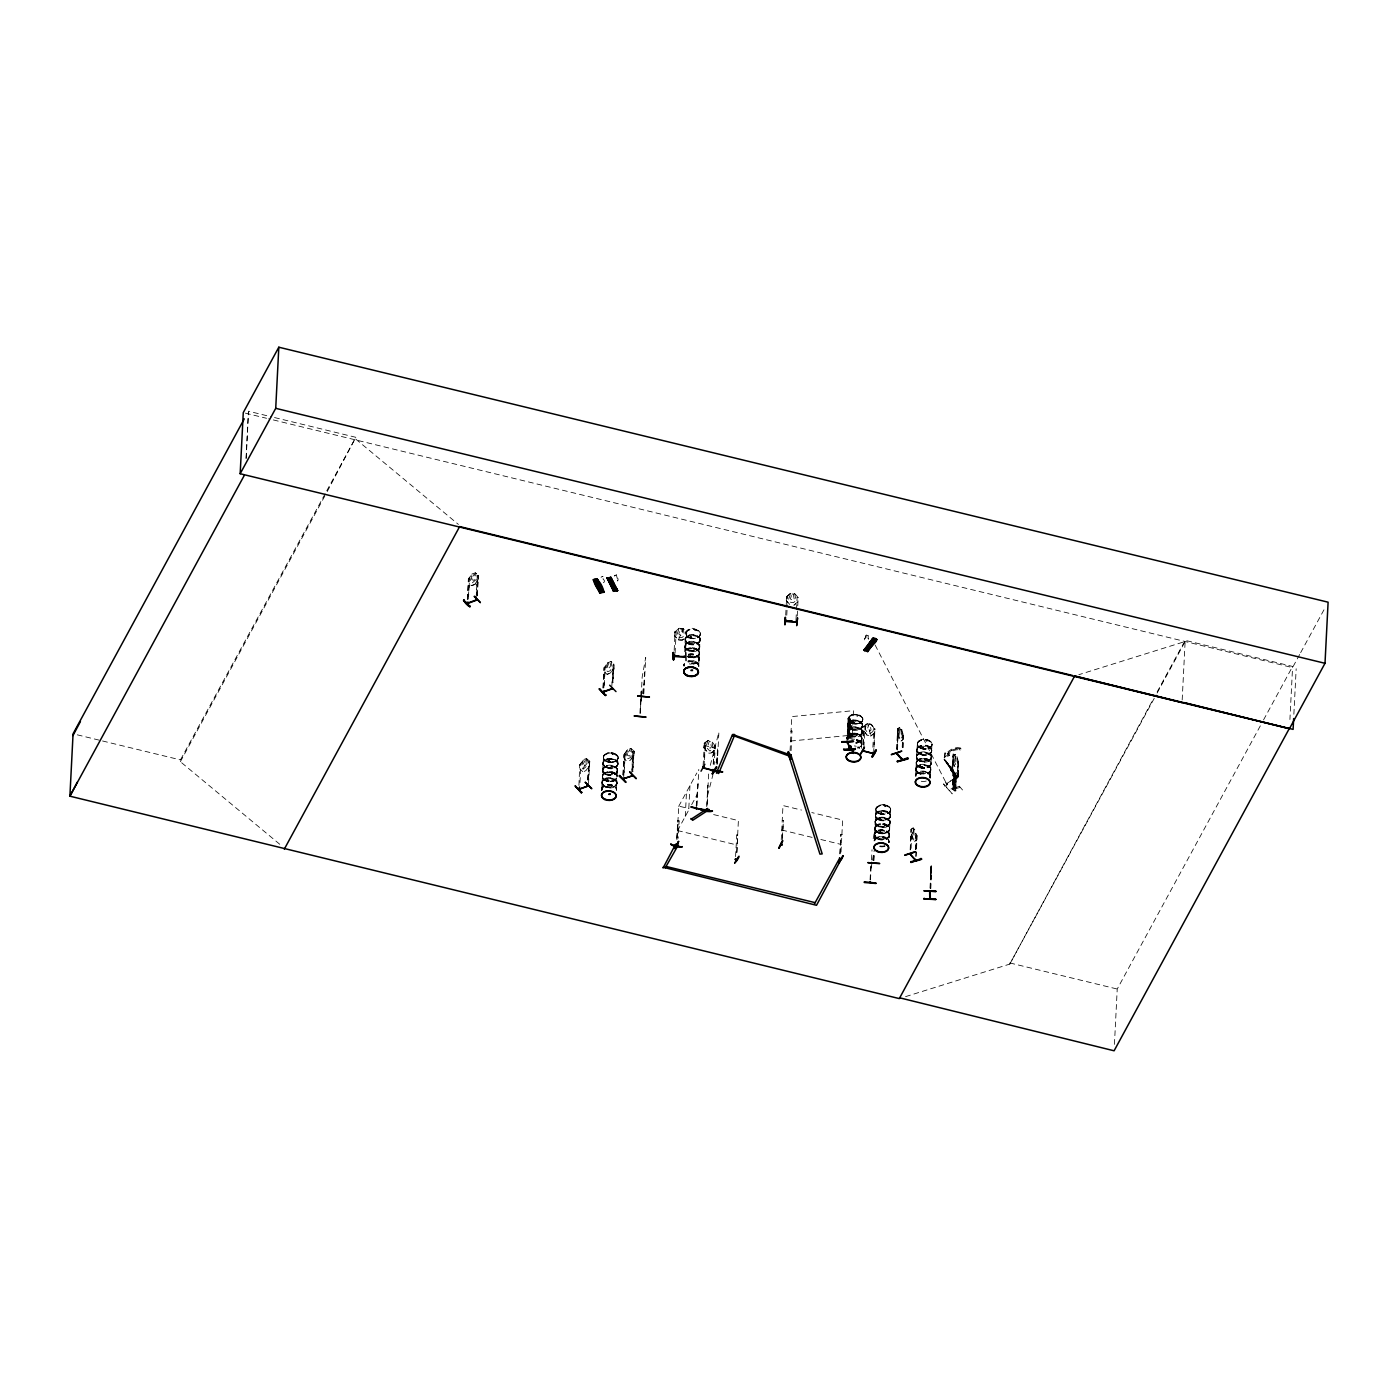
<?xml version="1.0" encoding="UTF-8"?>
<svg xmlns="http://www.w3.org/2000/svg" width="1398" height="1398" viewBox="0 0 1398 1398"><rect width="100%" height="100%" fill="white"/><g stroke="black" fill="none" stroke-linecap="round" stroke-linejoin="round"><path stroke-width="0.75" stroke-dasharray="5 3.75" d="M930.981 873.733L930.841 871.199L930.823 876.074M848.551 721.822L849.372 730.088L850.281 728.55M848.743 717.89L848.271 738.476M850.176 724.094L849.739 738.983M898.058 729.459L897.236 749.922M916.127 835.392L917.158 835.934L916.127 856.31M955.009 778.651L957.403 777.043L956.442 775.838L954.048 777.463L955.009 778.651L957.403 777.043L958.084 761.718L957.857 777.498C961.807 775.436 945.188 762.749 957.298 775.208L958.381 775.174M848.901 723.168L848.778 722.084L848.621 728.603M930.963 873.173L931.243 865.554L930.911 868.298M674.71 635.915L674.902 631.966L679.044 628.279L683.028 628.541L686.768 632.595L686.575 636.474L682.434 640.162L678.449 639.9L674.71 635.845L678.449 639.987L683.028 628.541L686.663 632.28L685.387 632.438M674.902 632.036L679.044 628.279M675.024 632.088L676.195 631.809M675.094 632.001L676.16 631.791L675.024 654.456M678.449 639.987L682.381 639.987L686.575 636.474M680.372 629.013L681.665 629.083L682.748 632.438L681.333 635.601L678.799 633.976L680.372 628.943M683.028 628.453L684.566 635.443L681.857 637.628L679.271 637.505L676.842 635.076L679.096 628.453M930.946 871.933L931.103 867.826M279.74 844.252L180.377 761.683L180.464 759.9L325.734 492.673M246.031 458.544L248.425 411.222L271.596 416.849M246.188 458.177L248.477 412.725M327.219 491.572L355.826 437.312L273.693 417.355M467.334 599.218L468.365 578.842L469.623 578.457L468.243 598.886M467.561 599.445L468.592 579.069L472 574.001L475.39 572.761L478.535 575.417L478.291 579.384L474.866 584.469L471.406 585.622L468.452 582.949M468.47 599.113L469.501 578.737M476.141 598.012L477.277 575.609L478.605 575.504L475.337 572.883L476.701 579.069L472.192 582.966L470.147 581.446L472.122 574.141L468.365 578.842M476.561 594.167L477.522 575.906M477.137 595.653L478.168 575.277M477.365 595.88L478.413 575.504L477.277 575.609M578.929 785.414L579.733 764.828L580.956 764.444L579.611 789.154M587.597 779.839L589.432 761.159L589.624 765.265L586.129 770.385C575.329 777.375 594.133 753.033 583.298 759.953L579.733 764.828M587.824 780.049L588.768 761.805M588.488 779.49L589.432 761.159M588.506 783.789L589.764 761.316M603.569 582.582L603.621 582.686A2.621 1.922 -27.1 0 0 603.272 579.576L602.748 576.5M602.957 687.868L603.988 667.51L605.247 667.126L604.076 687.764M603.185 688.096L604.216 667.72L607.693 662.722L611.083 661.499L614.229 664.155L613.093 682.504M603.866 687.536L605.159 667.178M601.822 788.489L602.101 782.88M602.171 781.744L602.73 770.403M602.8 769.267L603.08 763.658M603.15 762.522L603.639 755.741M602.451 776.659L602.503 775.68M616.99 577.881L616.937 577.793A2.621 1.922 -27.1 0 1 617.304 580.904L617.339 581.009A2.621 1.922 -27.1 0 0 616.99 577.881L616.483 574.805M607.868 779.997L607.711 779.717M611.765 686.68L613.303 664.522M612.184 682.836L613.338 664.207M612.866 682.276L613.792 663.945M608.322 760.739L609.441 761.561M611.538 773.094L612.149 773.898L611.433 773.164M612.743 753.889L613.233 754.605M612.359 754.046L612.883 753.854M601.769 789.625A7.374 4.631 2.9 0 1 608.602 785.501A7.374 4.631 2.9 0 1 616.326 789.451L616.78 783.911A7.374 4.631 2.9 0 0 606.173 779.14A7.374 4.631 2.9 0 0 605.369 787.126A7.374 4.631 2.9 0 0 616.798 783.911M616.85 782.775A7.374 4.631 2.9 0 0 606.243 778.004A7.374 4.631 2.9 0 0 605.421 786.008A7.374 4.631 2.9 0 0 616.85 782.775L617.13 777.375M617.147 776.694L617.409 771.434M617.479 770.298A7.374 4.631 2.9 0 0 606.872 765.527A7.374 4.631 2.9 0 0 606.068 773.531A7.374 4.631 2.9 0 0 617.479 770.298L617.759 764.689A7.374 4.631 2.9 0 0 607.151 759.918A7.374 4.631 2.9 0 0 606.348 767.904A7.374 4.631 2.9 0 0 617.776 764.689M617.829 763.553A7.374 4.631 2.9 0 0 607.204 758.782A7.374 4.631 2.9 0 0 606.4 766.786A7.374 4.631 2.9 0 0 617.829 763.553L618.108 756.79M622.914 774.911L623.945 754.553L625.203 754.169L624.032 774.824M623.124 775.139L624.155 754.78M623.718 776.624L625.116 754.238M631.704 773.723L632.84 751.32L633.958 751.215L632.927 771.591M632.123 769.879L632.84 751.32M632.717 771.364L634.168 751.198L633.871 755.095L630.446 760.163L627.055 761.403L624.015 758.66M639.934 713.312L641.088 691.573L640.406 713.015M640.336 713.347L642.171 677.086L645.701 657.479L643.796 694.072M643.395 694.037L644.53 672.298M674.168 650.332L675.094 631.756M684.705 651.8L685.509 632.56L686.645 632.543M685.509 654.946L686.663 632.28M676.667 838.293L677.873 820.539L679.148 820.958L678.152 838.328M676.894 839.814L678.764 806.104L689.039 808.603M677.279 837.839L678.257 820.643L677.523 821.168M691.311 656.815L690.28 655.749L690.193 656.763M691.171 637.471L690.56 637.925M690.245 637.505L691.346 637.471M685.282 816.415L686.505 791.967M694.649 630.376L695.453 630.743M693.618 649.913L693.425 649.773M688.83 808.027L689.965 785.624M699 660.048L698.72 665.658A7.374 4.631 2.9 0 0 688.113 660.887M699.07 658.912L699.629 647.571M699.699 646.435A7.374 4.631 2.9 0 0 689.092 641.665A7.374 4.631 2.9 0 0 688.288 649.668A7.374 4.631 2.9 0 0 699.699 646.435L699.979 640.826M700.049 639.69A7.374 4.631 2.9 0 0 689.424 634.919A7.374 4.631 2.9 0 0 688.62 642.923A7.374 4.631 2.9 0 0 700.049 639.69L700.293 634.045M696.204 806.227L698.021 784.278L697.287 784.82M696.588 806.314L697.637 784.191M696.938 805.702L698.773 769.424M715.304 746.2L711.792 741.394L707.965 740.521L704.103 743.386L703.858 747.353L707.388 752.159C710.848 756.545 720.704 744.959 711.145 752.91M703.089 765.859L704.347 743.212L705.361 743.474L704.435 761.805M704.085 766.121L705.169 743.439M706.724 806.629L707.807 785.222L707.248 804.549M707.056 805.196L708.786 771.084M713.207 764.252L714.238 746.06M713.347 764.007L714.273 745.676L715.269 745.92L714.221 764.496M716.79 762.679L717.541 747.685M716.859 764.164L717.733 747.021M717.261 764.217L718.887 732.237L709.852 766.995M735.558 856.607L736.763 834.956L737.777 835.2L736.903 852.343M736.781 852.57L738.389 820.591L711.669 814.108M786.41 600.668L790.08 604.827L786.288 600.703L786.48 596.824M785.711 615.19L786.026 609.091M786.113 607.047L786.655 596.596L787.756 596.684L787.389 603.045M786.777 615.277L787.319 604.827M781.255 839.691L782.985 805.563L801.508 810.071M782.373 837.804L783.387 820.434L782.233 820.416L783.247 820.661M782.408 839.691L783.387 820.434M796.004 619.751L796.406 611.608M796.511 609.563L797.122 597.348L798.188 597.75M790.062 750.726L791.792 716.597L853.496 710.656L851.906 740.241M797.244 616.011L797.681 607.606M797.751 605.823L798.188 597.418M791.111 750.621L792.002 731.102L790.953 731.189L792.002 731.102M839.901 853.933L840.88 834.658L842.015 834.676L840.88 834.658M840.023 853.689L841.002 834.414M841.019 852.046L842.627 820.067L811.784 812.57M846.873 743.317L847.433 731.958M847.485 730.839L847.782 725.212M847.852 724.094L848.149 718.432M847.607 739.874L849.495 715.933L848.778 718.188M848.009 739.857L848.586 717.349L849.18 733.967L849.949 732.447M849.582 738.319L850.211 723.832M850.141 738.948L850.299 724.059M851.033 738.459L851.609 725.352L852.728 725.51L851.609 725.352M856.1 735.121L856.065 735.47M856.817 716.091L857.673 716.3M865.956 635.513L865.834 637.715A2.621 1.87 37.3 0 0 865.187 640.756L865.117 640.843A2.621 1.87 37.3 0 1 865.764 637.803L865.886 635.601M861.343 748.279L861.483 745.484M861.552 744.348L862.112 732.989A7.374 4.631 2.9 0 0 851.504 728.218A7.374 4.631 2.9 0 0 850.7 736.222A7.374 4.631 2.9 0 0 862.129 733.006M862.182 731.87A7.374 4.631 2.9 0 0 851.574 727.1A7.374 4.631 2.9 0 0 850.753 735.086A7.374 4.631 2.9 0 0 862.182 731.87L862.444 726.244A7.374 4.631 2.9 0 0 851.854 721.473A7.374 4.631 2.9 0 0 851.05 729.476A7.374 4.631 2.9 0 0 862.461 726.261M862.531 725.125A7.374 4.631 2.9 0 0 851.906 720.354A7.374 4.631 2.9 0 0 851.102 728.341A7.374 4.631 2.9 0 0 862.531 725.125L862.776 719.463A7.374 4.648 2.9 0 0 852.186 714.71L847.957 718.502L849.827 722.084M862.968 744.767L863.719 726.366L867.634 723.413L871.408 724.339L874.903 729.214L873.68 751.547M868.63 639.061A2.621 1.87 37.3 0 0 868.141 638.571L868.193 635.723M863.108 744.54L864.034 726.191L865.03 726.453L863.772 749.101M872.876 747.231L873.785 728.935L874.938 729.144L873.715 728.62M874.03 747.231L874.956 728.9M870.08 879.831L871.024 862.374M870.482 879.884L871.391 861.954M871.496 859.91L872.02 849.722M874.659 833.767L875.218 822.426M875.27 821.29L875.55 815.681M875.637 814.545L875.934 808.9M873.54 860.574L873.925 853.811M873.942 860.609L874.344 853.846M875.026 840.303L875.847 824.016L872.684 841.648M880.251 832.614L881.561 832.719M880.6 813.671L881.526 812.465L881.596 813.688M884.969 806.768L885.808 806.331M884.532 825.239L884.34 825.799M885.511 806.069L884.532 806.349M889.285 835.934A7.374 4.631 2.9 0 1 877.857 839.167A7.374 4.631 2.9 0 1 878.66 831.163A7.374 4.631 2.9 0 1 889.285 835.934L888.971 841.561L888.866 840.443M889.338 834.816A7.374 4.631 2.9 0 0 878.713 830.028A7.374 4.631 2.9 0 0 877.909 838.031A7.374 4.631 2.9 0 0 889.338 834.816L889.897 823.457A7.374 4.631 2.9 0 0 879.29 818.686A7.374 4.631 2.9 0 0 878.486 826.69A7.374 4.631 2.9 0 0 889.914 823.457M889.967 822.339A7.374 4.631 2.9 0 0 879.342 817.55A7.374 4.631 2.9 0 0 878.538 825.554A7.374 4.631 2.9 0 0 889.967 822.339L890.229 816.712M875.742 808.97L879.919 805.126A7.374 4.648 2.9 0 1 890.613 809.949L890.316 815.593A7.374 4.631 2.9 0 1 878.888 818.809A7.374 4.631 2.9 0 1 879.692 810.805A7.374 4.631 2.9 0 1 890.316 815.593L890.177 814.475M897.429 732.779L897.551 728.865L899.788 727.187L903.44 735.54L901.727 729.441L902.182 737.358L900.801 738.196L898.425 732.989M896.712 749.311L897.551 728.865L899.788 727.187L901.57 729.546M897.062 749.206L897.621 728.97M897.586 749.8L898.093 728.83M902.217 747.109L902.793 734.684M902.741 747.703L903.353 735.488M903.091 747.598L903.195 734.771M910.168 849.879L911.112 829.398C915.97 824.628 908.525 837.367 914.24 838.765L915.62 837.926L915.777 835.008L915.026 830.115L913.121 827.791L917.158 835.934M910.517 849.774L911.077 829.538L913.226 827.738M911.146 848.341L911.548 829.398M915.655 775.156L915.952 769.547M916.022 768.411L916.581 757.069M916.634 755.934L916.913 750.324M916.983 749.188L917.507 742.425C920.758 737.917 929.425 738.371 931.924 743.421M915.568 849.704L916.249 835.253M915.935 849.6L916.651 835.34M915.777 856.415L916.092 850.316M916.197 848.271L916.214 835.183M923.711 748.175L922.033 747.511L923.431 747.458M926.105 760.495L925.074 760.512M926.053 741.289L927.189 741.08M925.825 760.495L924.917 760.215M926.577 740.468L926.28 740.591M930.334 776.187L930.631 770.578M930.701 769.459A7.374 4.631 2.9 0 0 920.076 764.671A7.374 4.631 2.9 0 0 919.272 772.675A7.374 4.631 2.9 0 0 930.701 769.459L931.26 758.1A7.374 4.631 2.9 0 0 920.653 753.33A7.374 4.631 2.9 0 0 919.849 761.316A7.374 4.631 2.9 0 0 931.278 758.1M931.33 756.965A7.374 4.631 2.9 0 0 920.705 752.194A7.374 4.631 2.9 0 0 919.901 760.197A7.374 4.631 2.9 0 0 931.33 756.965L931.592 751.355A7.374 4.631 2.9 0 0 921.002 746.584A7.374 4.631 2.9 0 0 920.181 754.571A7.374 4.631 2.9 0 0 931.61 751.355M931.924 744.575L931.662 750.219A7.374 4.631 2.9 0 1 920.251 753.452A7.374 4.631 2.9 0 1 921.055 745.449A7.374 4.631 2.9 0 1 931.662 750.219L931.54 749.118M930.386 888.621L931.12 865.554L930.649 877.193M930.002 888.114L931.243 865.554M930.404 888.132L931.016 866.952M930.806 888.639L931.505 873.698M946.271 787.144L952.23 793.872L946.359 786.742M952.422 784.732L953.104 773.077L954.589 773.444L953.104 773.077M952.58 784.593L953.121 773.234M952.842 785.187L953.698 773.741M952.982 789.084L953.803 772.832L954.467 773.461M953.453 784.4L954.152 772.902M953.785 788.629L954.554 773.356M954.485 784.785L955.061 775.034L956.022 774.807L955.865 788.769M954.642 784.645L954.939 775.121L956.547 775.401M954.799 789.031L955.079 775.208M954.974 789.066L955.883 774.772L955.323 788.262M955.655 790.814L956.512 775.313M950.972 788.996L959.203 786.288L955.009 788M959.884 787.511L951.671 789.748M962.54 789.975L957.071 783.614M905.555 996.634L1009.775 964.096L1153.035 699.524M1114.433 1044.393L1117.229 989.033L1262.516 721.805M1182.184 699.926L1185.189 640.354L1292.608 666.444L1289.917 719.533M1293.866 714.238L1296.173 668.786M953.611 760.075L956.057 765.265L957.473 764.444L956.879 756.65L954.904 754.326L952.737 755.969L952.073 771.154M952.44 768.533C952.789 786.27 954.17 725.44 952.388 771.451C927.468 735.61 968.325 792.963 946.621 763.238M952.562 771.486L953.366 756.72M952.44 770.787L958.154 777.305L957.98 761.805M958.434 761.735L958.242 777.271M930.911 869.504L931.103 867.022M786.655 596.596L790.604 593.224L794.606 593.503L798.328 597.645M787.703 596.929L786.637 596.859M793.243 594.01L794.221 599.183L792.893 600.598L790.377 598.921L791.95 593.923M794.606 593.503L796.126 600.528L793.417 602.66L790.831 602.468L788.402 599.987L790.656 593.399M798.171 597.68L797.07 597.348M589.641 761.386L588.855 761.491M849.669 717.401L848.708 722.574M848.988 723.762L849.355 721.281M930.911 878.311L930.561 879.709L930.911 878.189M640.931 701.534L641.997 695.645M642.346 693.688L644.461 681.927M871.094 868.053L872.142 862.182M872.492 860.224L874.606 848.464M848.901 718.694L849.512 716.073M614.963 575.242L614.561 576.028M947.564 753.802L949.661 755.217L944.699 758.048L945.031 752.806L947.162 754.186L948.054 753.173A10.992 7.112 -35.8 0 1 960.024 748.612L961.055 748.944L959.22 749.835A9.419 6.099 -35.8 0 0 948.176 754.64L947.564 753.802A9.419 6.099 -35.8 0 1 958.609 748.996L960.111 750.114M944.699 758.048L945.031 752.806M707.563 795.514L712.858 775.069M716.056 762.801L717.646 756.668M947.25 784.75L945.1 786.218L943.44 783.824L945.607 782.303L947.25 784.75L946.376 783.142M945.607 782.303L946.481 783.911M945.1 786.218L943.528 783.789M848.638 728.585L848.936 722.836M602.957 762.976L603.482 761.508M602.853 771.504L602.992 768.533M602.625 769.739L603.132 768.253M602.678 774.684L602.416 777.428L604.163 779.735M608.619 761.875L607.973 760.861M601.979 782.216L602.503 780.731M612.114 754.518L612.516 754.605M610.052 761.456L609.231 760.634M601.647 789.101L601.769 790.342L602.154 787.476M607.116 779.927L607.239 779.857M611.52 773.426L612.254 773.828M604.565 754.64L607.448 753.085A7.374 4.648 2.9 0 1 618.126 757.926L617.007 760.372M617.427 765.702L617.951 764.217A7.462 4.701 2.9 0 0 607.134 759.464A7.462 4.701 2.9 0 0 606.313 767.572A7.462 4.701 2.9 0 0 617.899 764.304M617.095 772.447L616.798 768.253M616.448 784.925L616.833 783.754M616.588 784.645L616.972 783.457A7.462 4.701 2.9 0 0 606.155 778.686A7.462 4.701 2.9 0 0 605.334 786.794A7.462 4.701 2.9 0 0 616.92 783.527M685.177 639.113L685.702 637.645M685.352 644.391L685.072 647.641M690.332 637.785L690.315 636.841M691.958 637.418L690.612 637.086M691.661 636.632C681.63 642.993 685.579 618.493 700.311 632.875M683.867 665.081L684.373 663.613M689.371 657.008L689.93 655.854M691.031 656.309L689.965 656.938M699.647 641.839L700.171 640.354A7.462 4.701 2.9 0 0 689.354 635.601A7.462 4.701 2.9 0 0 688.532 643.709A7.462 4.701 2.9 0 0 700.118 640.441M699.315 648.585L699.017 644.391M698.668 661.062L699.192 659.594M847.66 724.548L848.167 723.063L847.817 724.251M847.31 731.294L847.835 729.808M846.996 737.462L847.38 736.257L846.978 737.725M853.462 722.871L852.658 723.046M854.335 722.941L853.846 722.958M856.555 734.597L857.061 735.191M862.479 726.086L862.112 727.257L862.653 725.789A7.462 4.701 2.9 0 0 851.819 721.036A7.462 4.701 2.9 0 0 851.015 729.127A7.462 4.701 2.9 0 0 862.583 725.877M861.78 734.02L862.286 732.535L861.919 733.74M862.007 738.581L860.731 741.167L855.96 743.037M861.151 746.497L861.675 745.012M875.445 815.017L875.952 813.531M875.48 820.556L875.096 821.762L875.62 820.276M874.764 828.193L875.165 826.725M880.321 813.147L882.592 813.304M874.466 834.239L874.991 832.754M874.641 839.499L874.117 840.984A7.462 4.701 2.9 0 1 882.103 836.755A7.462 4.701 2.9 0 1 889.076 841.946M890.736 810.089L888.184 813.304L880.845 814.003M889.914 817.743L890.421 816.257A7.462 4.701 2.9 0 0 879.604 811.487A7.462 4.701 2.9 0 0 878.8 819.595A7.462 4.701 2.9 0 0 890.369 816.327M889.565 824.471L890.089 823.003A7.462 4.701 2.9 0 0 879.272 818.232A7.462 4.701 2.9 0 0 878.451 826.34A7.462 4.701 2.9 0 0 890.037 823.072M889.775 829.049L888.516 831.618M917.49 742.408C915.41 750.481 932.571 751.582 931.942 743.456M888.936 836.965L889.303 835.777M889.076 836.686L889.46 835.48A7.462 4.701 2.9 0 0 878.643 830.709A7.462 4.701 2.9 0 0 877.822 838.817A7.462 4.701 2.9 0 0 889.408 835.55M916.791 749.66L917.315 748.175M916.843 755.2L916.459 756.405L916.983 754.92M916.127 762.836L916.529 761.351M921.946 747.371L921.964 748.314M915.83 768.883L916.337 767.397L915.987 768.585M915.48 775.628L916.005 774.143M930.753 764.916C928.482 771.189 917.385 764.846 922.593 767.659M922.505 767.275L921.789 767.659M925.354 760.634L926.175 760.407M931.278 752.369L931.784 750.901M930.928 759.114L931.208 755.864M931.138 763.692C929.565 769.931 918.416 769.616 916.302 763.885M930.299 771.591L930.666 770.42M930.439 771.329L930.823 770.123M913.75 829.154L912.859 833.435L914.047 836.406L913.873 829.119M915.515 775.89A7.462 4.701 2.9 0 1 924.41 771.853A7.462 4.701 2.9 0 1 930.037 778.127L929.67 774.143M930.089 778.057L930.474 776.869M955.568 755.706L954.642 759.953L955.848 762.924L955.673 755.671M585.57 759.778L583.211 763.92L584.154 766.698L586.374 764.391L585.5 759.708M608.829 662.897L607.536 666.619L608.497 669.415L610.821 665.431L609.912 662.512L608.759 662.827M952.16 770.56L950.116 766.296L957.42 778.004L950.535 769.844L951.479 770.071M951.496 771.416L957.368 777.935M956.249 775.488L955.481 775.663M944.733 760.425L951.024 766.733L950.046 766.191M944.821 760.512L950.78 768.253L946.568 761.735M849.215 728.603L849.547 722.102L850.159 728.673M583.298 759.953L581.463 767.432L583.49 768.917L587.946 764.968L588.104 762.067L586.671 758.904L583.35 760.04M898.565 730.071L899.805 727.309M953.768 757.174L955.026 754.291M614.666 575.854L616.238 574.858M326.783 490.768L355.826 437.312M180.377 761.683L326.171 493.494M678.659 806.401L696.816 773.024M677.436 830.849L688.725 810.071M691.661 804.671L697.532 793.872M1157.177 691.888L1185.189 640.354M1009.775 964.096L1156.076 694.946M1157.125 693.041L1185.137 641.49L1078.837 674.692M1263.547 719.9L1292.608 666.444M1299.651 654.509L1292.538 667.597L268.643 418.788M1300.664 652.639L1325.059 607.798M704.347 743.212L705.361 743.474M714.273 745.676L715.269 745.92M678.135 820.713L679.148 820.958M736.763 834.956L737.777 835.2M870.08 724.706L868.857 724.409L867.372 729.109L869.748 731.224L871.024 730.018L870.133 724.636M867.005 735.103L863.475 730.315L867.005 735.103L870.832 735.977L867.599 723.482L863.667 726.436M874.589 733.024L870.779 736.047M848.918 727.502L849.18 719.83L850.299 728.673M848.481 731.399L849.058 733.967L849.967 732.552M704.103 743.386L708.07 740.573M703.98 747.353L707.388 752.159M708.017 740.451L705.868 746.899L709.904 751.093L713.172 748.734L711.792 741.394M710.446 741.761L709.24 741.447L707.738 746.148L710.114 748.279L711.39 747.074L710.499 741.691M579.978 765.143L583.42 760.11M474.796 584.399L478.221 579.314M607.099 674.36L610.367 672.962L614.019 668.034L610.489 673.12L607.029 674.29L604.058 671.617M624.102 754.85L627.562 749.695L631.022 748.542L632.28 754.78L629.956 757.891L627.772 758.677L625.71 757.157L627.685 749.852L630.952 748.472L634.168 751.198M868.141 638.571L868.21 638.484A2.621 1.87 37.3 0 1 868.682 638.973M690.105 637.069L691.049 636.737M603.656 755.706L604.513 754.623M607.885 760.931L609.039 760.599M609.93 761.63L609.213 760.477M602.695 774.667L604.862 772.675M602.678 774.929L603.569 773.601M687.921 656.711A7.374 4.648 2.9 0 0 698.144 655.732L699.507 653.146L698.249 655.732M608.951 780.853L607.938 781.133M854.807 722.853L852.588 722.504L853.898 723.482M847.398 736.222L848.254 735.138M847.38 736.501C850.403 731.766 857.708 732.639 861.203 736.327M848.761 721.001C852.151 725.335 863.108 725.108 862.811 718.362M860.714 741.132L861.605 739.804M876.162 807.764L877.018 806.681M916.529 761.613L917.403 760.25M880.827 813.811L880.88 812.657M875.183 826.69L876.039 825.606M875.165 826.969L876.022 825.886M880.146 831.688L879.622 832.893M888.516 831.356L889.39 830.272M959.517 749.276L960.461 748.105L961.055 748.944M601.07 577.269L602.189 576.57M953.104 769.284L952.09 768.655L952.685 769.319M852.728 722.329L853.444 723.185M920.967 766.593L922.872 766.803M786.48 596.894L790.604 593.224M793.942 605.107L798.136 601.612L793.994 605.212M901.028 741.097L903.178 739.315L901.028 741.097L897.359 732.744M952.545 771.766L944.926 760.442L945.782 760.792M945.922 761.001L949.539 766.034M951.112 770.42L950.588 769.966M956.337 776.362L951.496 770.945L957.682 777.375M957.158 777.008L955.795 775.68M874.624 732.954L870.744 735.907L867.11 734.946M952.789 756.073L955.044 754.431M686.785 630.778L689.668 629.257M687.938 656.221A7.374 4.648 2.9 0 0 698.161 655.243A7.374 4.648 2.9 0 0 696.117 648.724A7.374 4.648 2.9 0 0 685.894 649.721L692.499 647.816L698.738 650.909M685.806 650L690.542 648.113L697.619 649.825M691.119 656.85L690.158 657.27M698.231 655.47L693.478 657.619L687.868 656.745M616.955 760.372C613.006 763.71 604.058 762.906 603.254 756.965M603.587 773.863C607.309 770.368 615.12 770.91 617.147 775.96A7.374 4.648 2.9 0 0 605.946 772.535A7.374 4.648 2.9 0 0 605.194 780.119A7.374 4.648 2.9 0 0 616.78 778.319L613.11 780.87L606.959 780.416M860.382 722.818L861.657 721.927M860.714 740.888L855.96 742.775M917.42 760.529C920.967 756.93 929.058 757.611 930.963 762.644M882.348 813.531L880.757 813.129M876.074 825.606C880.093 822.251 889.268 823.072 889.74 829.276A7.374 4.648 2.9 0 1 878.189 832.404L875.567 830.447M876.074 825.886L878.958 824.348L884.654 824.278M879.971 831.758L880.443 832.911M888.499 831.356C884.637 834.589 876.948 834.431 874.938 829.241M888.464 831.618L883.746 833.505M946.603 783.754L954.677 778.249M944.104 757.227L949.067 754.396M696.955 656.361L689.284 656.728M849.547 734.509L856.869 733.845M918.696 759.621L924.113 758.625L930.352 761.438M879.726 831.897L880.897 831.793M579.96 765.056L580.817 764.828M468.592 579.069L469.588 578.51M611.013 661.429L612.324 667.737L610 670.83L607.815 671.634L605.771 670.114C609.965 654.369 605.456 666.933 605.212 667.161M956.983 756.615L958.661 762.679M954.275 765.912L952.632 759.796L954.275 765.912L956.389 768.131L958.399 766.436M866.271 634.989L868.123 635.81M898.617 729.441L897.743 728.952M900.924 729.319L901.291 735.051L899.98 735.103C899.159 734.072 899.106 727.17 901.046 729.284M899.071 738.843L897.533 732.744M911.007 829.433L912.073 830.01M912.684 839.307L910.919 833.278L914.589 841.631L916.686 839.988L914.554 841.491M612.219 762.225L614.072 761.875M853.829 723.168L854.72 722.556M856.922 723.78L858.774 723.448M606.47 772.308L613.932 772.832L617.112 775.977M790.552 741.045L852.256 735.103M602.136 576.465L603.045 576.71M848.743 721.595L849.407 727.117L849.372 715.951M617.462 755.567L618.091 756.737L613.145 753.015L607.448 753.085A7.374 4.648 2.9 0 0 606.68 761.141A7.374 4.648 2.9 0 0 618.126 757.926M921.771 767.817L922.488 766.611M607.781 779.717L609.021 780.136M883.746 833.243L879.884 832.963M930.666 877.123L930.684 879.709M791.95 593.993L793.225 594.08M690.595 638.117C694.247 639.166 701.062 637.855 700.328 632.927M853.724 722.154L854.702 722.469M922.872 747.266L923.274 747.161M922.226 748.629L924.13 748.909M924.113 758.363L926.018 758.922M611.241 752.753L613.145 753.05M880.74 831.88L879.849 833.033M245.384 413.144L266.529 418.282M781.762 830.01L812.605 837.507M820.836 839.499L841.386 844.497M677.523 830.552L737.165 845.039M77.274 734.824L100.446 740.451M102.543 740.975L180.464 759.9M1009.828 962.942L1117.229 989.033M863.894 726.436L864.785 726.715M703.963 745.414L715.164 748.227M960.391 748.087L959.412 747.79A10.992 7.112 -35.8 0 0 947.46 752.351L947.128 754.221L945.642 753.627M687.868 656.483L689.861 657.235M856.887 733.531L860.12 734.981L861.815 737.532A7.374 4.648 2.9 0 1 855.943 742.792M922.226 766.751L921.631 767.205M919.5 767.013L921.474 767.764M881.09 813.898L877.629 812.57L875.742 809.005M884.672 824.016L888.988 826.795M880.111 833.121L878.136 832.369A7.374 4.648 2.9 0 1 878.993 824.383A7.374 4.648 2.9 0 1 889.635 829.171L889.635 827.773M605.649 780.346L607.641 781.098M948.176 754.64L949.661 755.217M928.726 740.311L931.295 742.233M849.862 722.067L851.33 722.923M919.5 767.257L916.913 765.073M890.753 810.054C890.316 805.143 883.868 804.06 879.919 805.126A7.374 4.648 2.9 0 0 879.167 813.182A7.374 4.648 2.9 0 0 890.613 809.949M355.739 439.094L458.422 524.425M586.653 758.677L589.834 761.386M582.774 771.644L579.786 768.952M888.848 806.541L889.949 807.59M698.598 630.638L699.682 631.704M603.08 778.406C606.33 782.461 613.67 782.723 616.885 778.511A7.374 4.648 2.9 0 1 605.177 780.346A7.374 4.648 2.9 0 1 605.946 772.762A7.374 4.648 2.9 0 1 617.007 776.152M474.866 584.469L471.528 585.57M633.976 755.077L630.323 760.023M627.562 749.695L623.945 754.553M944.961 759.796L949.749 765.877M946.376 762.067L951.252 768.917L946.306 761.91M954.589 778.214L946.586 783.719M956.756 775.96L957.77 777.62M950.483 766.121L957.752 777.76M945.258 760.197L951.933 770.892M930.981 748.175L931.802 750.743M930.649 754.92L931.295 756.143M930.02 767.397L930.666 768.62M916.948 751.163L917.595 752.369M916.616 757.908L917.263 759.114M915.987 770.385L916.634 771.591M862.793 718.31L859.595 715.182L852.133 714.658A7.374 4.648 2.9 0 0 851.382 722.714A7.374 4.648 2.9 0 0 862.828 719.481M861.85 723.081L862.496 724.286M861.5 729.826L862.147 731.032M860.871 742.303L861.692 744.854L861.43 743.229M847.817 726.051L848.464 727.257M847.468 732.797L848.114 734.002M889.635 813.549L890.439 816.1A7.462 4.701 2.9 0 1 878.818 819.245A7.462 4.701 2.9 0 1 879.622 811.137A7.462 4.701 2.9 0 1 890.386 815.978M889.285 820.294L889.932 821.5M888.656 832.771L889.303 833.977M888.307 839.516L889.128 842.068M875.602 816.519L876.231 817.725M875.253 823.265L875.899 824.471M874.624 835.742L875.27 836.948M699.367 637.645L700.014 638.851M698.738 650.629L699.332 652.115M698.388 656.868L699.035 658.074M698.056 663.613L698.703 664.819M685.335 640.634L685.981 641.839M684.985 647.361L685.632 648.585M617.147 761.508L617.794 762.714M616.169 780.731L616.815 781.936M603.429 758.258L604.058 759.446M615.836 787.476L616.483 788.682M603.115 764.496L603.761 765.702M602.765 771.242L603.412 772.447M602.451 777.218L603.08 778.669M602.136 783.719L602.783 784.925M875.131 645.037L945.974 782.618M850.7 724.024L849.967 718.45M849.04 719.83L849.32 731.538L848.551 725.475M930.998 762.417L931.138 763.92M930.561 768.341L930.823 769.966M930.229 775.086L930.352 776.292M916.791 749.8L917.053 751.442M916.581 756.965L916.721 758.17L916.441 756.545M916.127 762.592L916.284 764.094M915.935 769.442L916.074 770.665M915.812 769.022L915.935 770.263M889.844 821.22L890.107 822.845M889.215 833.697L889.478 835.322A7.462 4.701 2.9 0 1 877.839 838.468A7.462 4.701 2.9 0 1 878.66 830.36A7.462 4.701 2.9 0 1 889.425 835.218M875.428 815.174L875.69 816.799M875.078 821.902L875.34 823.544M874.781 827.948L874.921 829.468M874.711 836.021L874.589 834.798L874.292 840.513A7.374 4.631 2.9 0 1 883.064 836.528A7.374 4.631 2.9 0 1 888.621 842.732M862.391 724.007L862.653 725.632M874.449 834.396L874.589 835.637M862.059 730.752L862.321 732.377M861.85 737.305L861.989 738.826M847.642 724.706L847.904 726.331M847.433 731.853L847.555 733.076M847.293 731.451L847.433 732.692M846.996 737.497L847.136 739M699.926 638.589L700.188 640.214M699.577 645.317L699.716 646.54M699.384 651.887L699.507 653.39M698.948 657.811L699.21 659.437M698.598 664.557L698.86 666.182M685.422 640.896L685.177 639.27L685.3 640.511M617.706 762.452L617.968 764.077M617.357 769.197L617.497 770.403M616.728 781.674L616.99 783.299M616.378 788.42L616.64 790.045M603.202 764.758L602.957 763.133L603.08 764.374M602.293 775.925L602.451 777.428M601.961 782.356L602.223 783.981M850.089 718.45L850.491 724.793M848.202 725.108L848.586 731.451M849.093 721.595L849.407 724.741L849.739 718.222M848.901 725.475L849.023 727.799M616.745 777.865A7.322 4.613 2.9 0 1 605.247 779.647A7.322 4.613 2.9 0 1 605.998 772.133A7.322 4.613 2.9 0 1 616.99 775.488M616.693 778.861A7.322 4.613 2.9 0 1 605.194 780.643A7.322 4.613 2.9 0 1 605.963 773.129A7.322 4.613 2.9 0 1 616.937 776.484M610.559 794.728A7.374 4.631 2.9 0 1 608.637 794.746M610.594 794.396A7.462 4.701 2.9 0 1 608.654 794.431M601.804 790.447A7.462 4.701 2.9 0 1 608.619 785.029A7.462 4.701 2.9 0 1 616.57 790.272M610.611 794.064A7.462 4.701 2.9 0 1 608.672 794.081M601.822 790.097A7.462 4.701 2.9 0 1 608.637 784.697A7.462 4.701 2.9 0 1 616.588 789.922M610.611 793.592A7.374 4.631 2.9 0 1 608.707 793.627M601.944 789.695A7.374 4.631 2.9 0 1 608.672 784.365A7.374 4.631 2.9 0 1 616.518 789.521M847.258 738.878A7.374 4.648 2.9 0 1 853.042 733.583A7.374 4.648 2.9 0 1 861.727 737.497M847.957 739.594A7.322 4.613 2.9 0 1 851.854 733.373A7.322 4.613 2.9 0 1 861.535 736.659A7.322 4.613 2.9 0 1 855.96 742.303M847.293 739.437A7.322 4.613 2.9 0 1 853.025 734.177A7.322 4.613 2.9 0 1 861.64 738.057A7.322 4.613 2.9 0 1 855.908 743.317M847.24 739.105A7.374 4.648 2.9 0 1 853.025 733.81A7.374 4.648 2.9 0 1 861.71 737.725A7.374 4.648 2.9 0 1 855.926 743.02M861.622 745.099A7.462 4.701 2.9 0 1 861.238 746.287M856.555 740.189A7.462 4.701 2.9 0 1 861.483 743.858A7.374 4.631 2.9 0 1 857.481 748.087M856.502 740.625A7.374 4.631 2.9 0 1 861.116 746.654M856.572 739.839A7.462 4.701 2.9 0 1 861.255 745.938M856.555 739.507A7.374 4.631 2.9 0 1 861.552 743.736M852.745 739.227A7.374 4.631 2.9 0 1 854.667 739.21M854.335 745.955A7.374 4.631 2.9 0 1 856.205 746.252M857.935 746.829A7.374 4.631 2.9 0 1 859.386 747.668M857.953 747.528A7.462 4.701 2.9 0 1 859.421 748.367M857.97 747.179A7.462 4.701 2.9 0 1 859.438 748.035M686.785 649.948A7.374 4.631 2.9 0 1 690.228 642.538A7.374 4.631 2.9 0 1 699.577 647.973A7.374 4.631 2.9 0 1 688.218 650.786M685.946 649.581A7.322 4.613 2.9 0 1 696.082 648.602A7.322 4.613 2.9 0 1 698.126 655.05A7.322 4.613 2.9 0 1 687.991 656.029M685.859 650.21A7.374 4.648 2.9 0 1 696.082 649.231A7.374 4.648 2.9 0 1 698.144 655.732M687.152 649.721A7.322 4.613 2.9 0 1 697.025 650.14A7.322 4.613 2.9 0 1 697.707 656.378A7.322 4.613 2.9 0 1 687.938 657.043M688.375 654.823A7.462 4.701 2.9 0 1 699.14 659.052A7.462 4.701 2.9 0 1 689.301 663.526M688.393 655.278A7.374 4.631 2.9 0 1 698.633 658.248A7.374 4.631 2.9 0 1 693.128 664.12M691.206 664.155A7.374 4.631 2.9 0 1 689.319 663.858M688.393 654.474A7.462 4.701 2.9 0 1 699.157 658.703A7.462 4.701 2.9 0 1 689.319 663.176M688.463 654.142A7.374 4.631 2.9 0 1 699.07 658.318A7.374 4.631 2.9 0 1 689.371 662.722M692.779 670.865A7.374 4.631 2.9 0 1 690.857 670.883M683.989 665.763A7.374 4.631 2.9 0 1 684.356 664.574M688.061 662.023A7.374 4.631 2.9 0 1 698.546 665.588M692.814 670.533A7.462 4.701 2.9 0 1 690.874 670.568M683.902 665.361A7.462 4.701 2.9 0 1 684.269 664.172M688.026 661.569A7.462 4.701 2.9 0 1 698.79 666.409M692.831 670.201A7.462 4.701 2.9 0 1 690.892 670.219M684.041 666.234A7.462 4.701 2.9 0 1 684.286 663.823M688.043 661.219A7.462 4.701 2.9 0 1 698.808 666.06M692.831 669.729A7.374 4.631 2.9 0 1 690.927 669.764M684.164 665.832A7.374 4.631 2.9 0 1 684.041 664.627M884.864 846.419A7.374 4.631 2.9 0 1 879.237 846.489M874.606 840.478A7.374 4.631 2.9 0 1 883.012 837.664A7.374 4.631 2.9 0 1 888.936 842.679M884.917 846.087A7.462 4.701 2.9 0 1 879.22 846.157M874.536 840.058A7.462 4.701 2.9 0 1 883.047 837.21A7.462 4.701 2.9 0 1 889.058 842.295M884.934 845.738A7.462 4.701 2.9 0 1 879.237 845.807M920.933 774.055A7.462 4.701 2.9 0 1 917.105 766.873A7.462 4.701 2.9 0 1 928.919 766.733A7.462 4.701 2.9 0 1 926.629 773.985M929.985 777.375A7.374 4.631 2.9 0 0 923.466 771.067A7.374 4.631 2.9 0 0 915.795 776.379A7.374 4.631 2.9 0 1 923.414 772.185A7.374 4.631 2.9 0 1 930.299 777.323M920.933 774.387A7.374 4.631 2.9 0 1 917.158 767.31A7.374 4.631 2.9 0 1 928.814 767.17A7.374 4.631 2.9 0 1 926.559 774.317M915.533 775.541A7.462 4.701 2.9 0 1 924.428 771.504A7.462 4.701 2.9 0 1 930.054 777.795M926.227 781.063A7.374 4.631 2.9 0 1 920.6 781.133M471.912 577.951L471.825 579.663L473.957 580.362L475.198 576.762L474.289 573.844L471.912 577.951M627.492 753.662L627.405 755.374L629.537 756.073L630.673 754.186L629.869 749.555L627.492 753.662M865.642 726.96L865.502 729.861L867.791 732.762L870.238 733.373L872.806 731.678C875.305 726.453 867.389 719.166 865.642 726.96M605.998 774.649A7.374 4.631 2.9 0 0 617.427 771.434A7.374 4.631 2.9 0 0 606.819 766.663A7.374 4.631 2.9 0 0 605.998 774.649M605.963 774.317A7.462 4.701 2.9 0 0 617.549 771.049A7.462 4.701 2.9 0 0 606.784 766.209A7.462 4.701 2.9 0 0 605.963 774.317M606.68 761.683A7.322 4.613 2.9 0 0 618.038 758.467A7.322 4.613 2.9 0 0 607.483 753.732A7.322 4.613 2.9 0 0 606.68 761.683M606.662 761.368A7.374 4.648 2.9 0 0 618.108 758.135A7.374 4.648 2.9 0 0 607.483 753.365A7.374 4.648 2.9 0 0 606.662 761.368M605.981 773.968A7.462 4.701 2.9 0 0 617.567 770.7A7.462 4.701 2.9 0 0 606.802 765.859A7.462 4.701 2.9 0 0 605.981 773.968M606.33 767.222A7.462 4.701 2.9 0 0 617.916 763.955A7.462 4.701 2.9 0 0 607.151 759.114A7.462 4.701 2.9 0 0 606.33 767.222M605.351 786.445A7.462 4.701 2.9 0 0 616.937 783.177A7.462 4.701 2.9 0 0 606.173 778.337A7.462 4.701 2.9 0 0 605.351 786.445M850.666 735.872A7.462 4.701 2.9 0 0 862.251 732.604A7.462 4.701 2.9 0 0 851.487 727.764A7.462 4.701 2.9 0 0 850.666 735.872M851.382 723.238A7.322 4.613 2.9 0 0 862.741 720.04A7.322 4.613 2.9 0 0 852.186 715.287A7.322 4.613 2.9 0 0 851.382 723.238M851.365 722.941A7.374 4.648 2.9 0 0 862.811 719.708A7.374 4.648 2.9 0 0 852.168 714.92A7.374 4.648 2.9 0 0 851.365 722.941M850.683 735.523A7.462 4.701 2.9 0 0 862.269 732.272A7.462 4.701 2.9 0 0 851.504 727.432A7.462 4.701 2.9 0 0 850.683 735.523M851.033 728.795A7.462 4.701 2.9 0 0 862.601 725.527A7.462 4.701 2.9 0 0 851.836 720.686A7.462 4.701 2.9 0 0 851.033 728.795M688.183 650.454A7.462 4.701 2.9 0 0 699.769 647.187A7.462 4.701 2.9 0 0 689.004 642.346A7.462 4.701 2.9 0 0 688.183 650.454M688.899 637.488A7.374 4.648 2.9 0 0 700.328 634.273A7.374 4.648 2.9 0 0 689.703 629.484A7.374 4.648 2.9 0 0 688.899 637.488M688.899 637.82A7.322 4.613 2.9 0 0 700.258 634.605A7.322 4.613 2.9 0 0 689.703 629.869A7.322 4.613 2.9 0 0 688.899 637.82M688.567 644.041A7.374 4.631 2.9 0 0 699.996 640.826A7.374 4.631 2.9 0 0 689.371 636.055A7.374 4.631 2.9 0 0 688.567 644.041M688.2 650.105A7.462 4.701 2.9 0 0 699.786 646.837A7.462 4.701 2.9 0 0 689.022 641.997A7.462 4.701 2.9 0 0 688.2 650.105M688.55 643.36A7.462 4.701 2.9 0 0 700.136 640.092A7.462 4.701 2.9 0 0 689.371 635.251A7.462 4.701 2.9 0 0 688.55 643.36M878.241 831.932A7.322 4.613 2.9 0 0 889.6 828.717A7.322 4.613 2.9 0 0 879.045 823.981A7.322 4.613 2.9 0 0 878.241 831.932M879.167 813.706A7.322 4.613 2.9 0 0 890.526 810.508A7.322 4.613 2.9 0 0 879.971 805.755A7.322 4.613 2.9 0 0 879.167 813.706M879.15 813.391A7.374 4.648 2.9 0 0 890.596 810.176A7.374 4.648 2.9 0 0 879.954 805.388A7.374 4.648 2.9 0 0 879.15 813.391M878.835 819.944A7.374 4.631 2.9 0 0 890.246 816.712A7.374 4.631 2.9 0 0 879.639 811.941A7.374 4.631 2.9 0 0 878.835 819.944M878.468 825.991A7.462 4.701 2.9 0 0 890.054 822.723A7.462 4.701 2.9 0 0 879.29 817.882A7.462 4.701 2.9 0 0 878.468 825.991M878.189 832.928A7.322 4.613 2.9 0 0 889.547 829.73A7.322 4.613 2.9 0 0 878.993 824.977A7.322 4.613 2.9 0 0 878.189 832.928M878.171 832.614A7.374 4.648 2.9 0 0 889.617 829.381A7.374 4.648 2.9 0 0 878.993 824.593A7.374 4.648 2.9 0 0 878.171 832.614M919.814 760.984A7.462 4.701 2.9 0 0 931.4 757.716A7.462 4.701 2.9 0 0 920.635 752.875A7.462 4.701 2.9 0 0 919.814 760.984M919.552 766.978A7.374 4.648 2.9 0 0 930.998 763.762A7.374 4.648 2.9 0 0 920.356 758.974A7.374 4.648 2.9 0 0 919.552 766.978M920.531 747.825A7.374 4.648 2.9 0 0 931.959 744.592A7.374 4.648 2.9 0 0 921.334 739.804A7.374 4.648 2.9 0 0 920.531 747.825M919.604 766.558A7.322 4.613 2.9 0 0 930.963 763.36A7.322 4.613 2.9 0 0 920.408 758.625A7.322 4.613 2.9 0 0 919.604 766.558M920.531 748.349A7.322 4.613 2.9 0 0 931.872 745.151A7.322 4.613 2.9 0 0 921.334 740.398A7.322 4.613 2.9 0 0 920.531 748.349M920.513 748.017A7.374 4.648 2.9 0 0 931.959 744.784A7.374 4.648 2.9 0 0 921.317 740.014A7.374 4.648 2.9 0 0 920.513 748.017M920.146 754.238A7.462 4.701 2.9 0 0 931.732 750.971A7.462 4.701 2.9 0 0 920.967 746.13A7.462 4.701 2.9 0 0 920.146 754.238M919.832 760.634A7.462 4.701 2.9 0 0 931.418 757.366A7.462 4.701 2.9 0 0 920.653 752.526A7.462 4.701 2.9 0 0 919.832 760.634M920.164 753.889A7.462 4.701 2.9 0 0 931.75 750.621A7.462 4.701 2.9 0 0 920.985 745.781A7.462 4.701 2.9 0 0 920.164 753.889M919.552 767.572A7.322 4.613 2.9 0 0 930.911 764.374A7.322 4.613 2.9 0 0 920.356 759.621A7.322 4.613 2.9 0 0 919.552 767.572M919.535 767.257A7.374 4.648 2.9 0 0 930.981 764.042A7.374 4.648 2.9 0 0 920.356 759.254A7.374 4.648 2.9 0 0 919.535 767.257M919.202 773.111A7.462 4.701 2.9 0 0 930.771 769.844A7.462 4.701 2.9 0 0 920.006 765.003A7.462 4.701 2.9 0 0 919.202 773.111"/><path stroke-width="1.5" d="M935.996 899.351L924.183 899.159L924.2 898.232M924.183 898.774L935.978 899.456L924.183 899.089M879.569 863.649L867.809 862.636L879.552 863.352M673.591 660.031L673.242 652.516L673.609 659.524M673.294 652.516L673.434 659.961L673.731 652.534M675.077 655.872L678.746 655.784M686.034 660.555L685.771 652.656M240.176 473.73L243.269 412.62L278.814 347.211L1328.1 602.189L1325.007 663.299L1289.445 728.707L240.176 473.73L275.721 408.321L278.814 347.211M470.287 606.173C469.833 608.41 462.371 600.633 464.049 599.672M467.177 602.398L467.526 603.534L477.26 599.917M468.4 602.258L468.4 602.503M475.967 599.462L476.176 599.69M480.3 602.538L474.534 596.299M480.37 602.555L474.167 596.439M578.58 788.28L578.388 789.311L588.523 785.833L578.72 789.503M579.261 788.018L579.751 788.489M579.541 788L579.716 789.171M575.242 785.763L581.166 792.858L581.743 792.124M593.101 580.013L594.36 579.768L600.983 592.769L599.707 592.979L593.364 579.506M594.045 580.834L597.785 580.17M594.482 581.708L598.222 581.044M595.164 583.018L598.903 582.354M585.325 782.338L591.634 788.385M595.758 584.189L599.497 583.525M596.439 585.5L600.179 584.853M597.103 578.859L603.988 592.245C599.899 574.456 585.727 574.229 600.493 592.839M587.737 785.309L587.475 786.235L587.37 784.942M587.405 786.2L587.44 785.571M599.497 688.83L605.334 695.54L605.911 694.841M613.914 591.214L607.099 577.828M607.763 579.139L611.503 578.475M608.217 580.013L611.957 579.366M608.881 581.341L612.621 580.677M604.006 691.171L603.796 690.944M609.493 582.512L613.233 581.848M610.175 583.822L613.914 583.158M613.495 591.284L607.082 578.021L614.701 591.074L613.425 591.302L617.689 590.585L610.839 577.164M609.65 685.212L615.994 691.591M619.506 775.838L625.832 782.391L619.611 775.383M623.753 777.987L623.962 778.214M625.78 781.954L619.069 776.012M629.624 771.748L636.352 778.511M841.683 858.302L816.519 905.292L663.106 867.249M673.941 655.278L673.976 656.536L675.094 655.347L674.797 656.571L674.85 655.26M665.291 867.774L678.03 845.441L676.684 845.441L677.908 845.406L676.702 844.27M666.025 866.428L815.121 902.654M682.049 846.594C682.364 848.743 669.712 845.51 670.883 843.833M684.269 656.029L684.391 656.658M674.815 848.202L678.659 841.281M663.071 868.001L675.671 844.13M677.104 844.375L676.824 845.668M677.838 844.654L677.611 845.685M702.268 809.826L691.101 806.716M709.293 809.494L692.639 820.329L691.049 818.494M696.588 809.302L696.029 808.691M701.01 771.207L704.854 764.304M700.782 809.11C699.769 810.962 712.91 812.762 712.421 810.7M702.914 766.978L703.054 768.009L703.037 766.751M714.029 770.63L703.107 767.659L704.085 766.925L704.103 768.184L703.264 767.624M702.25 809.477L691.049 807.223M703.98 768.149L704.173 767.013M706.567 809.669L706.637 808.691M707.021 809.739L707.039 808.743M691.014 819.263L707.668 808.428M710.935 770.106L722.626 771.783M712.77 774.073C720.721 758.869 714.902 772.36 712.194 773.461M713.19 770.071L712.945 769.459M734.771 734.876L718.624 773.496L716.44 772.29M716.405 773.042L732.552 734.422M790.988 755.147L789.8 755.899L789.992 753.924L788.909 755.951L819.944 854.126L822.199 853.916L791.163 755.741L788.909 755.951L732.901 735.453M732.849 736.204L733.933 734.195M734.666 863.265C742.355 848.848 738.319 860.784 734.701 862.741M735.278 859.613L735.453 858.739M785.064 617.357L784.942 624.364M785.327 620.397C785.292 621.219 786.917 619.733 786.585 621.394M786.462 621.446L786.532 620.223M782.303 841.054L779.053 847.66M782.286 844.27L781.272 844.619M782.897 840.74L779.036 848.167M788.542 751.582L790.115 759.516L790.796 758.957M795.864 622.04L795.794 621.149M797.524 617.811L796.72 625.186M790.936 754.64L790.639 755.514M814.387 903.999L839.464 858.547L841.648 859.071M841.858 742.198L853.514 741.447L841.858 741.674M855.296 748.349C856.502 751.67 842.889 750.062 843.641 749.101M843.361 855.943L839.062 862.688M839.516 857.778L840.757 859.386M847.625 741.622L849.704 749.188L847.712 741.691M847.73 741.761L847.992 741.954M848.079 742.635L848.184 741.709M849.058 748.489L849.652 747.65M850.281 749.171L851.627 749.94M850.473 745.623L853.357 753.435L850.561 746.043M860.679 754.186L864.453 747.126L860.714 753.679M868.874 643.499L872.422 644.67M863.947 750.289L863.807 750.516M869.783 642.294L873.348 643.464M870.587 641.437L874.152 642.398M871.513 640.022L875.078 641.175M872.125 639.218L875.69 640.371M867.791 651.608C862.234 651.136 885.056 638.921 873.051 638.012M864.296 881.806L876.004 883.029M867.546 651.276L876.616 639.166M871.845 756.947C878.87 742.111 875.742 755.007 871.863 756.44M872.632 752.439L872.492 752.666M870.517 882.627L870.028 881.858M870.447 881.911L870.465 882.889M891.452 754.396L901.815 751.11L891.382 754.763M896.974 753.994L897.481 753.312M897.516 761.893C917.001 754.99 906.096 760.687 897.219 761.089M901.588 758.363L902.182 760.005L896.502 753.47M901.937 758.502L901.57 758.625M907.547 757.786L907.826 758.66M907.582 757.873L897.201 761.595M904.908 854.964L915.218 851.662M910.972 862.514C930.439 855.506 919.447 861.308 910.675 861.64M915.638 860.556L915.026 859.193M920.985 858.355L921.282 859.228M924.113 890.788L935.909 891.085M1182.044 702.6L1074.66 676.003L899.298 998.591L69.9 796.178L73.063 733.81L244.283 418.858M1289.445 728.707L1184.176 702.6M1293.657 718.555L1293.098 729.389L1074.66 676.003M645.789 717.191L634.08 715.968L645.841 716.964M864.226 882.505L875.987 883.484M784.907 624.871L785.554 617.374M797.07 621.865L785.396 621.306L797.052 622.127M786.62 620.747L792.142 620.887M796.685 625.692L797.542 618.231M670.83 844.322L681.997 847.083M930.334 898.792L930.194 891.54M612.656 688.358L602.643 691.94L603.988 691.853M611.59 688.655L612.394 688.358M622.704 778.983L632.84 775.663L622.652 778.931M929.653 891.592L929.757 898.722M581.62 792.596L575.225 786.113L581.708 792.649M952.65 789.014C955.848 788.787 950.727 787.441 952.982 789.084M463.454 600.371L469.763 606.802M470.182 606.645L463.874 600.179M599.078 689.022L605.351 695.488M599.55 688.795L605.893 695.348M72.976 735.593L80.437 721.525M77.379 782.111L69.9 796.178L244.231 475.512M284.301 849.145L459.662 526.557L1072.546 675.479M899.561 997.788L1114.101 1050.789L1289.48 728.201M787.86 752.124L790.185 759.446M788.402 752.019L790.761 759.464M712.788 770.333L714.116 770.333M712.176 773.968L716.091 766.943M778.966 848.027L782.251 841.107M873.698 753.609L862.671 750.621M872.457 757.052L876.249 750.114M838.905 862.723L842.837 855.698M915.935 860.382L909.958 853.951L915.515 860.486M863.999 650.105L864.96 650.664L873.034 638.327L863.719 650.262L867.564 651.258M864.174 650.419L872.754 638.362M864.646 650.437L873.75 638.432L864.418 650.489M875.899 639.166L866.568 651.188L875.899 639.166L876.808 639.725M867.04 651.363L876.179 639.498M867.721 651.59L876.633 639.515L875.655 639.34M788.909 755.951L790.814 754.64M850.368 749.8L851.487 749.66L850.491 750.079M673.749 656.186L685.3 656.641M685.37 657.008L673.976 656.501M467.037 603.324L468.19 603.254M612.883 688.62L602.975 692.167M596.055 579.488L602.713 592.455L604.006 592.228L597.348 579.279M616.518 590.76L617.462 590.34L610.087 577.514C611.52 575.976 612.429 590.865 617.741 590.533M610.594 577.671L617.252 590.638M599.69 592.962L603.726 592.018M954.345 790.377L955.218 790.167M578.562 789.206L579.488 788.891M476.106 599.987L476.875 599.672M736.449 859.578L735.47 859.351L736.659 859.683M736.466 859.945L735.4 859.648M781.01 844.584L782.041 844.811M600.668 592.682L594.08 579.576M789.66 754.71L733.898 734.946M476.928 599.725L467.142 603.289L467.212 602.293L468.033 602.957M713.854 770.63L703.072 767.974M873.54 753.609L862.671 750.918M781.954 845.126L781.098 844.934M904.838 855.331L915.201 852.011M910.71 862.129L921.02 858.774M607.082 578.038L610.821 577.374M599.323 591.371L603.062 590.707M613.04 589.676L616.78 589.03M790.761 755.532L789.8 755.899M841.823 742.023L853.514 741.272M843.641 749.643L855.314 748.891L843.623 749.538M591.704 788.787L585.255 782.303M629.694 772.15L635.985 778.651M935.891 891.417L924.078 890.858L935.874 891.609M710.918 770.455L722.556 772.063M700.765 809.215L704.662 809.652M896.974 753.33L902.566 759.778M602.783 592.455L596.579 579.419M732.5 735.191L734.719 735.628M275.721 408.321L1325.007 663.299M675.636 844.899L677.803 845.423M849.442 748.402L849.6 747.65M864.908 648.899L868.473 650.053M839.726 859.176L840.897 859.141M707.615 809.197L709.258 810.263M954.292 790.482L955.638 790.639M610.279 577.724L617.165 590.655M596.369 579.191L603.272 592.368M637.663 695.959L649.406 697.078L637.663 695.959M700.748 809.547L712.403 811.224L700.748 809.547M678.484 841.683L674.64 848.603L678.537 841.683M604.74 799.534A7.374 4.648 2.9 0 0 616.186 796.301A7.374 4.648 2.9 0 0 605.544 791.53A7.374 4.648 2.9 0 0 604.74 799.534M604.792 799.114A7.322 4.613 2.9 0 0 616.134 795.916A7.322 4.613 2.9 0 0 605.596 791.181A7.322 4.613 2.9 0 0 604.792 799.114M849.442 761.106A7.374 4.648 2.9 0 0 860.871 757.873A7.374 4.648 2.9 0 0 850.246 753.085A7.374 4.648 2.9 0 0 849.442 761.106M849.495 760.687A7.322 4.613 2.9 0 0 860.836 757.489A7.322 4.613 2.9 0 0 850.281 752.736A7.322 4.613 2.9 0 0 849.495 760.687M686.977 675.444A7.374 4.648 2.9 0 0 698.406 672.228A7.322 4.613 2.9 0 0 687.816 667.318A7.322 4.613 2.9 0 0 687.012 675.251A7.322 4.613 2.9 0 0 698.353 672.054A7.374 4.648 2.9 0 0 687.781 667.44A7.374 4.648 2.9 0 0 686.977 675.444M686.96 675.671A7.374 4.648 2.9 0 0 698.406 672.438A7.374 4.648 2.9 0 0 687.764 667.667A7.374 4.648 2.9 0 0 686.96 675.671M877.228 851.557A7.374 4.648 2.9 0 0 888.656 848.341A7.374 4.648 2.9 0 0 878.031 843.553A7.374 4.648 2.9 0 0 877.228 851.557M877.28 851.155A7.322 4.613 2.9 0 0 888.621 847.957A7.322 4.613 2.9 0 0 878.066 843.204A7.322 4.613 2.9 0 0 877.28 851.155M918.573 786.2A7.374 4.648 2.9 0 0 930.02 782.985A7.374 4.648 2.9 0 0 919.395 778.197A7.374 4.648 2.9 0 0 918.573 786.2M918.626 785.798A7.322 4.613 2.9 0 0 929.985 782.583A7.322 4.613 2.9 0 0 919.43 777.847A7.322 4.613 2.9 0 0 918.626 785.798"/></g></svg>
